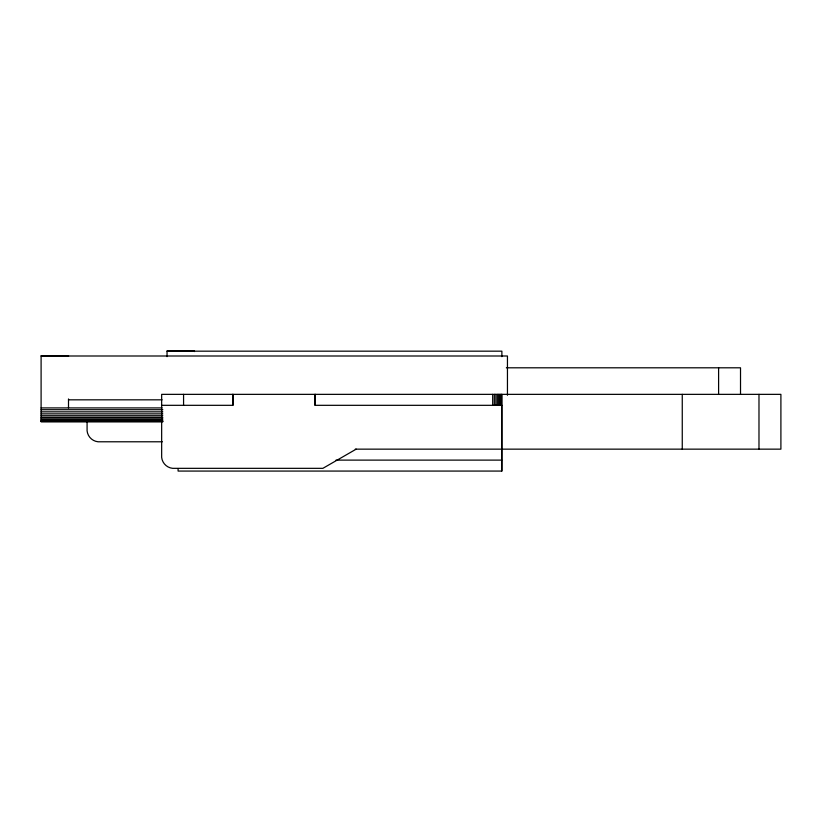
<?xml version="1.0" encoding="UTF-8"?>
<svg xmlns="http://www.w3.org/2000/svg" width="822" height="822" viewBox="0 0 822 822"><rect width="100%" height="100%" fill="white"/><g stroke="black" fill="none" stroke-linecap="round" stroke-linejoin="round"><path stroke-width="1.23" d="M232.893 405.318L232.893 394.355L232.893 405.318L161.657 405.318M315.083 405.318L315.083 394.355L315.083 405.318L501.975 405.318M356.183 449.151L322.882 468.335L172.61 468.335A12.33 12.33 0 0 1 161.657 457.371L161.657 394.355L780.9 394.355L780.9 449.151L355.279 449.151M167.041 351.169L501.882 351.169L501.882 356.645M41.1 355.998L507.451 355.998L507.451 395.279M506.352 367.804L740.519 367.804L740.519 394.437M68.503 399.831L162.088 399.831M41.1 407.918L162.088 407.918M41.1 409.716L162.818 409.716M41.1 411.843L162.818 411.843M41.1 413.867L162.818 413.867M41.1 415.737L162.818 415.737M41.1 417.412L162.818 417.412M41.1 418.85L162.818 418.85M41.1 420.032L162.818 420.032M41.1 420.936L162.818 420.936M41.1 421.532L162.818 421.532M162.818 421.758L41.1 421.758L41.1 355.751L68.503 355.751L68.503 356.399M162.335 441.784L98.034 441.784A12.33 12.33 0 0 1 87.081 430.82L87.081 420.659M336.013 460.115L501.646 460.115M758.983 394.355L758.983 449.151M718.603 367.804L718.603 394.437M682.26 394.355L682.26 449.151M501.965 394.355L501.975 471.068L178.097 471.068L178.097 468.632M501.646 405.318L501.646 471.068M501.461 394.355L501.461 405.318M500.732 394.355L500.732 405.318M499.786 394.355L499.786 405.318M498.646 394.355L498.646 405.318M497.331 394.355L497.331 405.318M495.882 394.355L495.882 405.318M494.32 394.355L494.32 405.318M492.686 394.355L492.686 405.318M194.444 351.569L194.444 350.932L167.041 350.932L167.041 356.645M183.573 394.355L183.573 405.318M68.503 398.958L68.503 407.918"/></g></svg>
